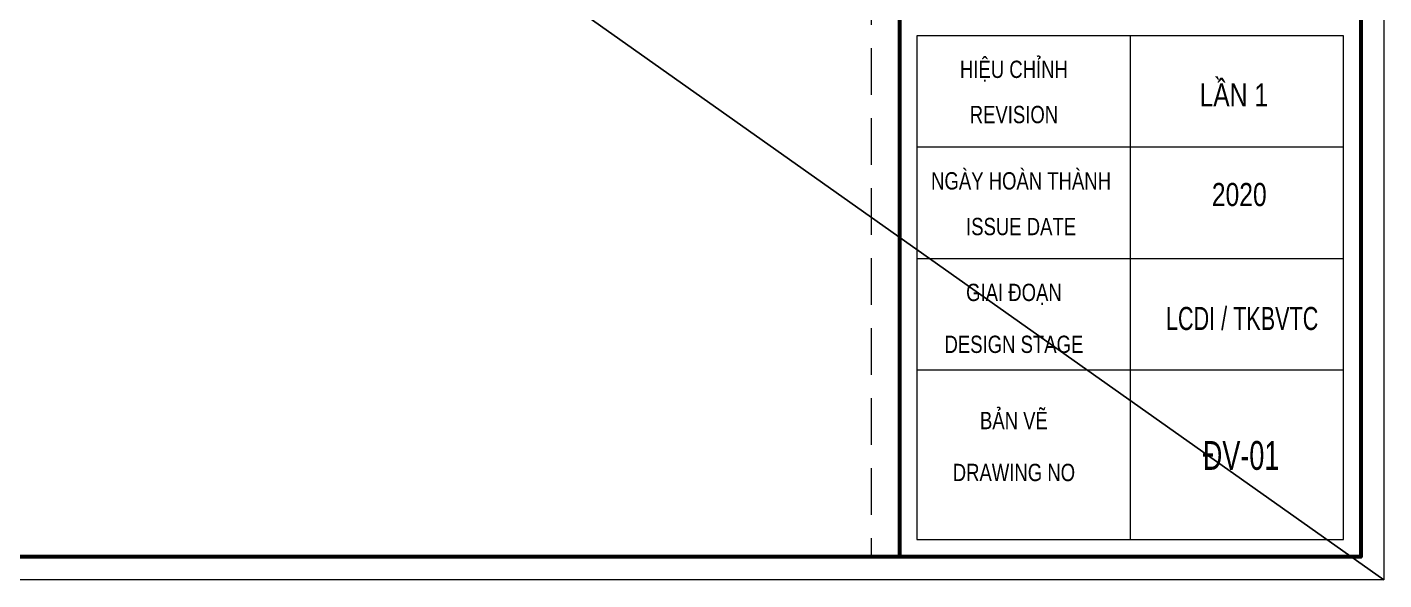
# Model space of a CAD drawing. Extents: x 597247 to 597986, y 2301157 to 2301524.
# Drawn here: x 597913.4 to 597986, y 2301156.8 to 2301186.4 of the extents above; entities that cross this region are included whole.
import ezdxf
from ezdxf.enums import TextEntityAlignment as Align
from ezdxf.xclip import XClip

# ---------------------------------------------------------------- set-up
doc = ezdxf.new("R2010")
doc.units = 0
doc.header["$MEASUREMENT"] = 0
doc.header["$XCLIPFRAME"] = 2
doc.linetypes.add('HIDDEN', pattern=[0.375, 0.25, -0.125])
doc.layers.get('0').update_dxf_attribs({"color": 8, "linetype": 'CONTINUOUS', "lineweight": 9})
doc.layers.get('DEFPOINTS').update_dxf_attribs({"color": 8, "linetype": 'CONTINUOUS'})
doc.layers.add('KCS_Plotter', color=11, linetype='CONTINUOUS', plot=False)
doc.layers.add('Khungten_LCDI', color=7, linetype='CONTINUOUS')
for name, color, linetype, lineweight in [('LC MANH DUT', 35, 'HIDDEN', 5), ('LC Net dam 1', 30, 'CONTINUOUS', 30), ('LC Net thay', 7, 'CONTINUOUS', 25), ('LC Text1', 3, 'CONTINUOUS', 20), ('Nhaa', 8, 'CONTINUOUS', 50)]:
    doc.layers.add(name, color=color, linetype=linetype, lineweight=lineweight)
doc.styles.add('Khungten', font='VHAVAN.ttf', dxfattribs={"width": 0.8, "height": 5000})
doc.styles.add('Title', font='VHBLACK.ttf', dxfattribs={"width": 0.8})

# ---------------------------------------------------------------- blocks, each defined once
blk = doc.blocks.new('LCDI-VINH')
at = {"layer": 'DEFPOINTS', "lineweight": 0}
blk.add_lwpolyline([(-1200, -14850), (-1200, 14850), (40800, 14850), (40800, -14850)], close=True, dxfattribs=at)
at = {"layer": 'Khungten_LCDI', "color": 5, "lineweight": 60}
blk.add_line((36600, 14650), (36600, -14650), dxfattribs=at)
at = {"layer": 'Khungten_LCDI', "color": 5, "lineweight": 25}
blk.add_line((40600, -14650), (40600, 14650), dxfattribs=at)
at = {"layer": 'Khungten_LCDI', "color": 9, "lineweight": 15}
for p, q in [((38600, -10133), (38600, -14500)), ((40450, -11100), (36750, -11100)), ((40450, -12067), (36750, -12067)), ((40450, -13033), (36750, -13033))]:
    blk.add_line(p, q, dxfattribs=at)
at = {"layer": 'Khungten_LCDI', "color": 5, "lineweight": 60}
blk.add_lwpolyline([(0, -14650), (0, 14650), (40600, 14650), (40600, -14650)], close=True, dxfattribs=at)
at = {"layer": 'Khungten_LCDI', "color": 9, "lineweight": 15}
blk.add_lwpolyline([(36750, -14500), (40450, -14500), (40450, -10133), (36750, -10133)], close=True, dxfattribs=at)
at = {"color": 7}
for s, height, style, width, p in [('hiÖu chØnh', 150, 'Khungten', 0.8, (37592, -10499)), ('revision', 150, 'Khungten', 0.8, (37592, -10891)), ('ngµy hoµn thµnh', 150, 'Khungten', 0.8, (37654, -11466)), ('issue date', 150, 'Khungten', 0.8, (37654, -11862)), ('giai ®o¹n', 150, 'Khungten', 0.8, (37592, -12433)), ('lcdi / tkBVTC', 200, 'Title', 0.7, (39571, -12684)), ('design stage', 150, 'Khungten', 0.8, (37592, -12883)), ('b¶n vÏ', 150, 'Khungten', 0.8, (37592, -13544)), ('drawing nO', 150, 'Khungten', 0.8, (37592, -13994))]:
    blk.add_text(s, height=height, dxfattribs=dict(at, style=style, width=width)).set_placement(p, align=Align.CENTER)
at = {"color": 7, "style": 'Khungten', "width": 0.8}
for tag, p in [('REVISION', (39499, -10746)), ('NGAYHT', (39546, -11609))]:
    blk.add_attdef(tag, text='', height=200, dxfattribs=at).set_placement(p, align=Align.CENTER)
at = {"layer": 'LC Text1', "style": 'Title', "width": 1.485915}
for tag, p, p2 in [('TENBANVE1', (36913, -8886), (40339, -8886)), ('TENBANVE2', (36913, -9562), (40339, -9562))]:
    blk.add_attdef(tag, text='', height=250, dxfattribs=at).set_placement(p, p2, align=Align.FIT)
at = {"layer": 'LC Text1', "style": 'Title', "width": 0.7}
blk.add_attdef('SOBANVE', text='', height=250, dxfattribs=at).set_placement((39562, -13896), align=Align.CENTER)
blk = doc.blocks.new('ATGT')
at = {"layer": 'LC Net thay'}
blk.add_line((42.207, -230.537), (34.571, -153.88), dxfattribs=at)
at = {"layer": 'Nhaa', "color": 3}
for points in [[(80.395, -230.537), (73.484, -161.16), (61.543, -162.35), (68.336, -230.537)], [(63.311, -230.537), (57.757, -174.786), (45.816, -175.976), (51.251, -230.537)]]:
    blk.add_lwpolyline(points, dxfattribs=at)

msp = doc.modelspace()

# ---------------------------------------------------------------- linework, layer by layer
at = {"layer": 'LC MANH DUT', "ltscale": 10}
msp.add_lwpolyline([(597734.005, 2301158.066), (597734.005, 2301339.055), (597958.57, 2301339.055), (597958.57, 2301158.066)], close=True, dxfattribs=at)

# ---------------------------------------------------------------- block references
at = {"layer": 'LC Net dam 1'}
ref = msp.add_blockref('LCDI-VINH', (597734.005, 2301248.561), dxfattribs=dict(at, xscale=0.006177110705327575, yscale=0.006177110705327575, zscale=0.006177110705327575))
ref.add_attrib('SOBANVE', '®v-01', dxfattribs={"layer": 'LC Text1', "height": 1.5443, "style": 'Title', "width": 0.7}).set_placement((597978.384, 2301162.722), align=Align.CENTER)
ref.add_attrib('REVISION', 'LÇN 1', dxfattribs={"layer": '0', "color": 7, "height": 1.2354, "style": 'Khungten', "width": 0.8}).set_placement((597977.993, 2301182.18), align=Align.CENTER)
ref.add_attrib('NGAYHT', '2020', dxfattribs={"layer": '0', "color": 7, "height": 1.2354, "style": 'Khungten', "width": 0.8}).set_placement((597978.285, 2301176.848), align=Align.CENTER)

# ---------------------------------------------------------------- next in the draw order: block references
ref = msp.add_blockref('ATGT', (597880.196, 2301388.603), dxfattribs=at)
XClip(ref).set_block_clipping_path([(-146.1911772355, -193.8257925529), (78.3735900556, -49.547754881)])

# ---------------------------------------------------------------- next in the draw order: linework, layer by layer
at = {"layer": 'KCS_Plotter'}
msp.add_line((597726.592, 2301340.291), (597986.031, 2301156.831), dxfattribs=at)

doc.saveas('drawing.dxf')
